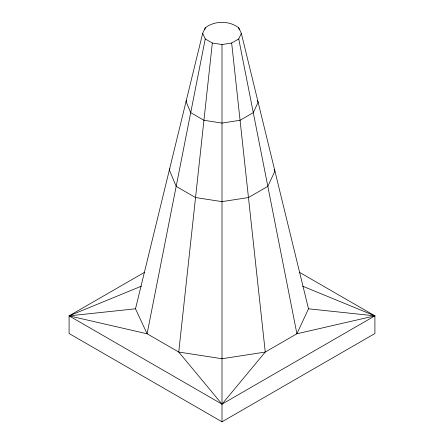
<?xml version="1.0" encoding="UTF-8"?>
<svg xmlns="http://www.w3.org/2000/svg" width="444" height="444" viewBox="0 0 444 444"><rect width="100%" height="100%" fill="white"/><g stroke="black" fill="none" stroke-linecap="round" stroke-linejoin="round"><path stroke-width="0.67" d="M141.336 286.197L69.092 315.862L222 404.145L265.251 352.048L296.908 333.771L308.497 308.802L241.336 33.361L238.744 27.783C229.154 20.524 214.846 20.524 205.256 27.783L202.664 33.361L205.256 38.944L212.332 43.029L178.749 352.048L222 404.145L374.908 315.862L374.908 333.522L222 421.8L69.092 333.522L69.092 315.862L144.65 272.244M205.256 38.944L147.092 333.771L178.749 352.048L222 358.741L265.251 352.048L231.668 43.029L238.744 38.944L241.336 33.361M204.795 29.804L205.256 27.783M135.503 308.802L69.092 315.862L147.092 333.771L135.503 308.802L202.664 33.361M186.641 100.255L186.058 101.465L190.715 112.654L203.935 120.285L222 123.082L240.065 120.285L253.285 112.654L258.125 102.225L257.27 100.383M169.947 168.742L169.353 169.974L176.174 186.358L195.543 197.541L222 201.632L248.457 197.541L267.826 186.358L274.919 171.084L274.065 169.247M212.332 43.029L222 44.528L231.668 43.029M308.497 308.802L374.908 315.862L299.35 272.244M302.664 286.197L374.908 315.862L296.908 333.771L238.744 38.944M238.744 27.783L239.205 29.804M222 44.528L222 421.8"/></g></svg>
